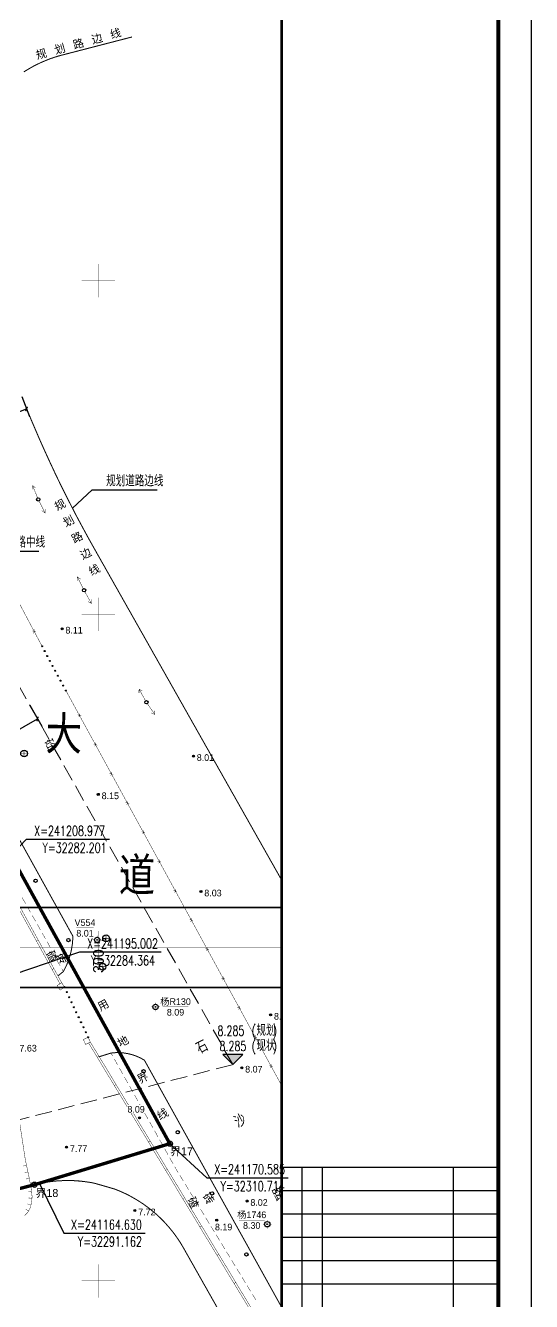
# Model space of a CAD drawing. Extents: x -83084 to 31773731, y -158416 to 241421036.
# Drawn here: x 32289 to 32365, y 241146.9 to 241338.3 of the extents above; entities that cross this region are included whole.
import ezdxf
from ezdxf.enums import TextEntityAlignment as Align
from ezdxf.xclip import XClip

# ---------------------------------------------------------------- set-up
doc = ezdxf.new("R2010")
doc.units = 0
doc.header["$LTSCALE"] = 1000
doc.header["$MEASUREMENT"] = 0
doc.header["$XCLIPFRAME"] = 0
for name, pattern in [('1', [0]), ('10010', [0]), ('2', [0]), ('248', [0]), ('677', [0]), ('721020', [0]), ('721120', [0]), ('CENTER2', [1.125, 0.75, -0.125, 0.125, -0.125]), ('DASH', [0.35, 0.25, -0.1])]:
    doc.linetypes.add(name, pattern=pattern)
for name, color, linetype in [('DIM_COOR', 3, 'Continuous'), ('DIM_ELEV', 3, 'Continuous'), ('DIM_LEAD', 3, 'Continuous'), ('GZ_BJT_用地界线', 1, 'Continuous'), ('PUB_DIM', 3, 'Continuous'), ('PUB_TEXT', 7, 'Continuous'), ('TITLIN', 7, 'Continuous'), ('TITLIN1', 7, 'Continuous'), ('规划道路边线', 165, 'Continuous')]:
    doc.layers.add(name, color=color, linetype=linetype)
doc.layers.add('地形', color=7, linetype='Continuous', true_color=0x323232)
doc.layers.add('建筑控制线', color=7, linetype='Continuous', true_color=0xff0505)
doc.layers.add('道路中线', color=252, linetype='Continuous', lineweight=0)
doc.styles.add('_TCH_DIM', font='SIMPLEX', dxfattribs={"bigfont": 'GBCBIG'})
doc.styles.add('_TCH_DIM_T3', font='SIMPLEX', dxfattribs={"width": 0.705882, "bigfont": 'GBCBIG'})
doc.styles.add('DMHT', font='')
doc.styles.add('JMHT', font='')
doc.styles.add('JTHT', font='')
doc.styles.add('KZHT', font='')
doc.styles.add('number', font='')
doc.styles.add('SXHT', font='')
doc.styles.add('黑体', font='simhei.ttf')
doc.styles.get('DMHT').set_extended_font_data('方正细等线简体')
doc.styles.get('JMHT').set_extended_font_data('方正细等线简体')
doc.styles.get('JTHT').set_extended_font_data('方正细等线简体')
doc.styles.get('KZHT').set_extended_font_data('方正细等线简体')
doc.styles.get('number').set_extended_font_data('方正细等线简体')
doc.styles.get('SXHT').set_extended_font_data('方正细等线简体')
doc.dimstyles.new('_TCH_ARCH_M_M&&1', dxfattribs={"dimtxt": 1.4875, "dimasz": 0.5, "dimexe": 1.25, "dimexo": 1.5, "dimgap": 0.63125, "dimtad": 1, "dimzin": 0, "dimdsep": 46, "dimtxsty": '_TCH_DIM_T3', "dimblk": 'ARCHTICK', "dimcen": 0.09, "dimclrt": 7, "dimazin": 2, "dimtfac": 1, "dimtdec": 0, "dimtix": 1, "dimtmove": 2, "dimatfit": 3, "dimfxl": 0, "dimtolj": 1, "dimtzin": 0, "dimarcsym": 0})

# ---------------------------------------------------------------- blocks, each defined once
blk = doc.blocks.new('jjjg')
blk.add_lwpolyline([(0, 480.18), (559, 480.18), (559, -119.54), (0, -119.54)], close=True)
at = {"layer": '建筑控制线', "color": 1, "linetype": 'CENTER2', "ltscale": 0.01, "const_width": 0.5}
blk.add_lwpolyline([(336.98, 292.09), (359.27, 296.56), (418.19, 308.38), (427.05, 309.68), (440.68, 282.22), (445.19, 273.12), (466.34, 230.52), (514.69, 142.86), (494.36, 136.7), (383.24, 107.97), (344.51, 97.96)], dxfattribs=at)
blk.add_lwpolyline([(494.36, 136.7), (383.24, 107.97), (344.51, 97.96), (232.41, 68.97), (183.61, 58.96), (152.95, 183.28), (146.97, 207.56), (168.73, 244.6), (203.63, 103.08, 0.417511), (228.05, 88.51), (339.51, 117.32, 0.414214), (346.69, 129.51), (366.05, 134.51, 0.414214), (378.23, 127.34), (473.78, 152.04, 0.284842), (488.34, 167.28, 0.182676), (486.18, 181.25), (468.47, 212.55, -0.074148), (445.19, 273.12), (466.34, 230.52), (514.69, 142.86)], format="xyb", close=True, dxfattribs=at)
blk.add_lwpolyline([(494.36, 136.7), (383.24, 107.97), (344.51, 97.96), (232.41, 68.97), (183.61, 58.96), (152.95, 183.28), (146.97, 207.56), (168.73, 244.6), (203.63, 103.08, 0.417511), (228.05, 88.51), (339.51, 117.32, 0.414214), (346.69, 129.51), (366.05, 134.51, 0.414214), (378.23, 127.34), (473.78, 152.04, 0.284842), (488.34, 167.28, 0.182676), (486.18, 181.25), (468.47, 212.55, -0.074148), (445.19, 273.12), (466.34, 230.52), (514.69, 142.86)], format="xyb", close=True, dxfattribs=at)
blk = doc.blocks.new('263906')
at = {"color": 0, "linetype": 'Continuous', "lineweight": -3}
blk.add_circle((0, 0), 0.8, dxfattribs=at)
at = {"color": 0}
blk.add_point((0, 0), dxfattribs=at)
blk = doc.blocks.new('93762001')
at = {"color": 0, "linetype": 'Continuous', "lineweight": -3}
blk.add_circle((0, 0), 0.5, dxfattribs=at)
blk = doc.blocks.new('96102001')
at = {"linetype": '2'}
h = blk.add_hatch(color=0, dxfattribs=at)
edge = h.paths.add_edge_path(flags=0)
edge.add_arc((0, 0), 0.15, 0, 360)
at = {"color": 0, "linetype": 'Continuous', "lineweight": -3}
blk.add_circle((0, 0), 0.15, dxfattribs=at)
blk = doc.blocks.new('24802001')
at = {"color": 0, "linetype": 'Continuous', "lineweight": -3, "const_width": 0.12}
for points in [[(-0.4, -0.4), (0.4, 0.4)], [(-0.4, 0.4), (0.4, -0.4)]]:
    blk.add_lwpolyline(points, dxfattribs=at)
blk = doc.blocks.new('51233001')
at = {"color": 0, "linetype": 'Continuous', "lineweight": -3, "const_width": 0.12}
for points in [[(4.5, 0), (0.5, 0)], [(3.48, 0.6), (4.5, 0), (3.48, -0.6)]]:
    blk.add_lwpolyline(points, dxfattribs=at)
blk = doc.blocks.new('51233002')
at = {"color": 0, "linetype": 'Continuous', "lineweight": -3}
blk.add_circle((0, 0), 0.5, dxfattribs=at)
blk = doc.blocks.new('85212001')
at = {"color": 0, "linetype": 'Continuous', "lineweight": -3, "const_width": 0.12}
blk.add_lwpolyline([(0, 0), (0, 1)], dxfattribs=at)
blk = doc.blocks.new('904')
at = {"linetype": '2'}
h = blk.add_hatch(color=0, dxfattribs=at)
edge = h.paths.add_edge_path(flags=0)
edge.add_arc((0, 0), 0.3, 0, 360)
at = {"color": 0, "linetype": 'Continuous', "lineweight": -3}
for radius in [0.3, 0.15]:
    blk.add_circle((0, 0), radius, dxfattribs=at)
blk = doc.blocks.new('654')
at = {"color": 0, "linetype": 'Continuous', "lineweight": -3, "const_width": 0.15}
for points in [[(-1, 0), (1, 0)], [(0, -1), (0, 1)]]:
    blk.add_lwpolyline(points, dxfattribs=at)
at = {"color": 0, "linetype": 'Continuous', "lineweight": -3}
blk.add_circle((0, 0), 1, dxfattribs=at)
blk = doc.blocks.new('106')
at = {"color": 0, "linetype": '1', "lineweight": -3, "const_width": 0.12}
for points in [[(-0.8, 0), (-1.3, 0)], [(0, 0.8), (0, 1.3)], [(0.8, 0), (1.3, 0)], [(0, -0.8), (0, -1.3)]]:
    blk.add_lwpolyline(points, dxfattribs=at)
at = {"color": 0, "linetype": '1', "lineweight": -3}
for radius in [0.8, 0.1]:
    blk.add_circle((0, 0), radius, dxfattribs=at)
blk = doc.blocks.new('ysdx12')
at = {"layer": '地形', "linetype": '721020', "lineweight": -3, "ltscale": 0.5, "const_width": 0.15}
blk.add_lwpolyline([(108.93, 203.58), (131.22, 208.05), (190.14, 219.87), (198.99, 221.18), (212.63, 193.71), (217.14, 184.62), (238.29, 142.01), (286.64, 54.35), (266.31, 48.2), (155.19, 19.47), (116.46, 9.45)], dxfattribs=at)
at = {"layer": '地形', "linetype": '721120', "lineweight": -3, "ltscale": 0.5, "const_width": 0.15}
for points in [[(265.53, 215.59), (265.81, 215.75), (266.09, 215.91), (266.38, 216.06), (266.66, 216.2), (266.95, 216.34), (267.24, 216.48), (267.53, 216.61), (267.83, 216.73), (268.13, 216.86), (268.42, 216.97), (268.72, 217.09), (269.03, 217.19), (269.33, 217.3), (269.64, 217.39), (269.94, 217.49), (270.25, 217.57), (270.56, 217.65), (280.96, 220.34)], [(316.32, 84.16), (316.24, 84.18), (315.93, 84.26), (315.61, 84.34), (315.3, 84.43), (314.99, 84.52), (314.68, 84.62), (314.37, 84.73), (314.06, 84.84), (313.75, 84.95), (313.45, 85.07), (313.14, 85.2), (312.84, 85.33), (312.54, 85.46), (312.24, 85.6), (311.95, 85.75), (311.66, 85.9), (311.37, 86.05), (311.08, 86.21), (310.8, 86.37), (310.51, 86.54), (310.23, 86.72), (309.96, 86.89), (309.68, 87.08), (309.41, 87.26), (309.15, 87.45), (308.88, 87.65), (308.62, 87.85), (308.36, 88.05), (308.11, 88.26), (307.86, 88.47), (307.61, 88.69), (307.37, 88.91), (307.13, 89.13), (306.89, 89.36), (306.66, 89.59), (306.43, 89.83), (306.21, 90.07), (305.99, 90.31), (305.77, 90.56), (305.56, 90.81), (305.35, 91.06), (305.14, 91.32), (304.94, 91.58), (304.75, 91.85), (304.56, 92.11), (304.37, 92.38), (304.19, 92.66), (304.01, 92.93), (303.84, 93.21), (303.67, 93.49), (303.5, 93.78), (275.23, 143.74), (274.76, 144.58), (274.29, 145.42), (273.83, 146.27), (273.37, 147.12), (272.91, 147.97), (272.46, 148.82), (272.02, 149.68), (271.58, 150.54), (271.14, 151.4), (270.71, 152.26), (270.28, 153.13), (269.86, 153.99), (269.44, 154.86), (269.03, 155.74), (268.62, 156.61), (268.22, 157.49), (267.82, 158.36), (267.42, 159.25), (267.03, 160.13), (266.65, 161.01), (266.27, 161.9), (265.89, 162.79), (265.52, 163.68), (265.16, 164.57), (264.79, 165.47)], [(264.71, 215.09), (264.98, 215.26), (265.26, 215.43), (265.53, 215.59)], [(266.31, 48.19), (266.31, 48.19), (266.71, 48.3), (267.12, 48.39), (267.53, 48.47), (267.94, 48.55), (268.36, 48.61), (268.77, 48.67), (269.19, 48.72), (269.6, 48.76), (270.02, 48.79), (270.44, 48.81), (270.86, 48.83), (271.28, 48.83), (271.7, 48.83), (272.11, 48.82), (272.53, 48.8), (272.95, 48.77), (273.37, 48.73), (273.78, 48.68), (272.53, 48.8), (272.95, 48.77), (273.37, 48.73), (273.78, 48.68), (274.2, 48.62), (274.61, 48.56), (275.02, 48.49), (275.43, 48.4), (278.28, 47.58), (278.7, 47.42), (279.12, 47.25), (279.53, 47.07), (279.94, 46.88), (280.35, 46.68), (280.75, 46.47), (281.14, 46.25), (281.54, 46.02), (281.92, 45.79), (282.3, 45.54), (282.68, 45.29), (283.04, 45.03), (283.41, 44.76), (283.76, 44.48), (284.11, 44.2), (284.46, 43.91), (284.8, 43.61), (285.13, 43.3), (285.45, 42.98), (285.77, 42.66), (286.07, 42.33), (286.37, 41.99), (286.67, 41.65), (286.95, 41.3), (287.23, 40.94), (287.5, 40.58), (287.76, 40.21), (288.01, 39.84), (288.26, 39.46), (288.49, 39.07), (288.72, 38.68), (308.78, 3.23)]]:
    blk.add_lwpolyline(points, dxfattribs=at)
at = {"layer": '地形', "linetype": 'Continuous', "lineweight": -3, "ltscale": 0.5, "const_width": 0.15}
for points in [[(176.13, 205.24), (210.07, 212.16), (214.4, 203.29), (228.45, 177.91), (231.94, 168.43), (246.27, 133.15), (253.61, 118.83), (272.1, 85.46, -0.121922), (270.67, 80.18), (269.84, 79.52)], [(304.26, 28.34), (282.83, 66.88, 0.174338), (277.81, 67.95), (276.04, 67.4)]]:
    blk.add_lwpolyline(points, format="xyb", dxfattribs=at)
at = {"layer": '地形', "linetype": 'Continuous', "lineweight": -3, "ltscale": 0.5}
for points, const_width in [([(270.4, 78.51), (247.18, 120.68), (236.58, 142.65), (212.66, 195.61), (195.56, 200.66), (176.13, 205.24), (124.57, 195.97), (77.42, 189.29)], 0.06), ([(270.14, 78.36), (246.92, 120.54), (236.31, 142.52), (212.45, 195.36), (195.49, 200.37), (176.12, 204.93), (124.62, 195.68), (77.46, 188.99)], 0.06), ([(265.11, 133.39), (263.94, 135.6)], 0.06), ([(266.28, 131.18), (265.11, 133.39)], 0.06), ([(267.46, 128.97), (266.28, 131.18)], 0.06), ([(271.87, 120.8), (271.04, 122.32)], 0.06), ([(273.07, 118.6), (271.87, 120.8)], 0.06), ([(274.27, 116.41), (273.07, 118.6)], 0.06), ([(275.47, 114.22), (274.27, 116.41)], 0.06), ([(276.67, 112.02), (275.47, 114.22)], 0.06), ([(277.87, 109.83), (276.67, 112.02)], 0.06), ([(279.07, 107.64), (277.87, 109.83)], 0.06), ([(280.27, 105.44), (279.07, 107.64)], 0.06), ([(281.47, 103.25), (280.27, 105.44)], 0.06), ([(282.67, 101.06), (281.47, 103.25)], 0.06), ([(283.87, 98.86), (282.67, 101.06)], 0.06), ([(285.07, 96.67), (283.87, 98.86)], 0.06), ([(286.27, 94.48), (285.07, 96.67)], 0.06), ([(287.47, 92.28), (286.27, 94.48)], 0.06), ([(288.67, 90.09), (287.47, 92.28)], 0.06), ([(264.49, 91.24), (264.99, 90.36)], 0.06), ([(265.24, 89.92), (265.74, 89.04)], 0.06), ([(289.87, 87.9), (288.67, 90.09)], 0.06), ([(331.93, 89.77), (69.93, 89.77)], 0.25), ([(265.98, 88.6), (266.48, 87.73)], 0.06), ([(266.73, 87.29), (267.23, 86.41)], 0.06), ([(272.62, 86.72), (275.19, 86.72)], 0.06), ([(291.07, 85.7), (289.87, 87.9)], 0.06), ([(266.9, 84.86), (266.64, 84.72)], 0.06), ([(267.47, 85.97), (267.97, 85.09)], 0.06), ([(268.22, 84.65), (268.47, 84.21)], 0.06), ([(268.47, 84.21), (268.7, 83.76)], 0.06), ([(292.27, 83.51), (291.07, 85.7)], 0.06), ([(268.92, 83.3), (269.3, 82.55), (269.39, 82.39)], 0.06), ([(293.47, 81.32), (292.27, 83.51)], 0.06), ([(269.23, 80.62), (268.97, 80.48)], 0.06), ([(269.65, 81.95), (270.16, 81.07)], 0.06), ([(270.42, 80.62), (270.67, 80.18)], 0.06), ([(294.67, 79.12), (293.47, 81.32)], 0.06), ([(270.4, 78.51), (270.14, 78.36)], 0.06), ([(270.4, 78.51), (270.14, 78.36)], 0.06), ([(295.87, 76.93), (294.67, 79.12)], 0.06), ([(69.93, 77.77), (331.93, 77.77)], 0.25), ([(297.07, 74.74), (295.87, 76.93)], 0.06), ([(285.59, 74.87), (289.41, 74.87)], 0.06), ([(298.27, 72.54), (297.07, 74.74)], 0.06), ([(299.46, 70.35), (298.27, 72.54)], 0.06), ([(264.86, 43.6), (265.17, 43.89), (265.39, 44.16), (265.53, 44.41), (265.65, 44.67), (265.74, 44.97), (265.84, 45.34), (265.93, 45.8), (265.96, 46.47), (265.83, 47.63), (265.49, 49.42), (264.95, 51.94), (263.49, 61.48)], 0.06), ([(274.72, 69.59), (274.46, 69.44)], 0.06), ([(300.15, 27.02), (274.46, 69.44)], 0.06), ([(300.41, 27.17), (274.72, 69.59)], 0.06), ([(300.66, 68.16), (299.46, 70.35)], 0.06), ([(276, 67.47), (275.74, 67.32)], 0.06), ([(278.07, 67.5), (277.81, 67.95)], 0.06), ([(278.82, 66.15), (278.32, 67.05)], 0.06), ([(301.86, 65.96), (300.66, 68.16)], 0.06), ([(279.58, 64.8), (279.07, 65.7)], 0.06), ([(303.06, 63.77), (301.86, 65.96)], 0.06), ([(278.57, 63.23), (278.31, 63.07)], 0.06), ([(280.33, 63.46), (279.83, 64.36)], 0.06), ([(304.26, 61.58), (303.06, 63.77)], 0.06), ([(281.09, 62.11), (280.59, 63.01)], 0.06), ([(281.85, 60.77), (281.34, 61.66)], 0.06), ([(282.6, 59.42), (282.1, 60.32)], 0.06), ([(281.14, 58.99), (280.88, 58.83)], 0.06), ([(283.36, 58.07), (282.85, 58.97)], 0.06), ([(284.11, 56.73), (283.61, 57.63)], 0.06), ([(284.87, 55.38), (284.37, 56.28)], 0.06), ([(283.71, 54.75), (283.45, 54.59)], 0.06), ([(285.63, 54.04), (285.12, 54.93)], 0.06), ([(286.38, 52.69), (285.88, 53.59)], 0.06), ([(287.14, 51.34), (286.63, 52.24)], 0.06), ([(286.28, 50.5), (286.02, 50.35)], 0.06), ([(287.9, 50.02), (287.64, 50.45), (287.39, 50.89)], 0.06), ([(288.68, 48.75), (288.16, 49.6)], 0.06), ([(289.46, 47.48), (288.94, 48.32)], 0.06), ([(288.85, 46.26), (288.59, 46.11)], 0.06), ([(290.23, 46.2), (289.71, 47.05)], 0.06), ([(291.01, 44.93), (290.49, 45.78)], 0.06), ([(291.79, 43.66), (291.27, 44.51)], 0.06), ([(292.56, 42.39), (292.05, 43.24)], 0.06), ([(297.03, 42.89), (300.86, 42.89)], 0.06), ([(291.41, 42.02), (291.16, 41.87)], 0.06), ([(293.34, 41.12), (292.82, 41.96)], 0.06), ([(294.12, 39.84), (293.6, 40.69)], 0.06), ([(294.9, 38.57), (294.38, 39.42)], 0.06), ([(293.98, 37.78), (293.73, 37.62)], 0.06), ([(295.67, 37.3), (295.15, 38.15)], 0.06), ([(296.45, 36.03), (295.93, 36.87)], 0.06), ([(297.23, 34.75), (296.71, 35.6)], 0.06), ([(296.55, 33.54), (296.3, 33.38)], 0.06), ([(298, 33.48), (297.49, 34.33)], 0.06), ([(298.78, 32.21), (298.26, 33.06)], 0.06), ([(299.56, 30.94), (299.04, 31.79)], 0.06)]:
    blk.add_lwpolyline(points, dxfattribs=dict(at, const_width=const_width))
at = {"layer": '地形', "linetype": '677', "lineweight": -3, "ltscale": 0.5, "const_width": 0.06}
for points in [[(270.4, 78.51), (247.18, 120.68), (236.58, 142.65), (212.66, 195.61), (195.56, 200.66), (176.13, 205.24), (124.57, 195.97), (77.42, 189.29)], [(300.41, 27.17), (274.72, 69.59)]]:
    blk.add_lwpolyline(points, dxfattribs=at)
at = {"layer": '地形', "linetype": '10010', "lineweight": -3, "ltscale": 0.5, "const_width": 0.06}
for points in [[(275.93, 181.27), (275.93, 186.27)], [(273.43, 183.77), (278.43, 183.77)], [(275.93, 131.27), (275.93, 136.27)], [(273.43, 133.77), (278.43, 133.77)], [(275.93, 83.77), (275.93, 86.27)], [(69.93, 83.77), (331.93, 83.77)], [(69.93, 83.77), (331.93, 83.77)], [(275.93, 83.77), (275.93, 81.27)], [(275.93, 31.27), (275.93, 36.27)], [(273.43, 33.77), (278.43, 33.77)]]:
    blk.add_lwpolyline(points, dxfattribs=at)
at = {"layer": '地形', "linetype": '248', "lineweight": -3, "ltscale": 0.5, "const_width": 0.06}
for points in [[(270.4, 78.51), (270.83, 77.84), (270.16, 77.4), (269.73, 78.07)], [(274.72, 69.59), (274, 69.25), (273.66, 69.98), (274.37, 70.32)]]:
    blk.add_lwpolyline(points, close=True, dxfattribs=at)
at = {"layer": '地形', "linetype": 'Continuous'}
for name, p, xscale, yscale, rotation in [('51233001', (266.89, 150.98), 0.5, 0.5, 112.30435406937), ('51233002', (266.89, 150.98), 0.5, 0.5, 114.5345542673517), ('51233001', (266.89, 150.98), 0.5, 0.5, 296.7647526441006), ('51233001', (273.77, 137.35), 0.5, 0.5, 116.7647476351443), ('51233002', (273.77, 137.35), 0.5, 0.5, 117.9419853801093), ('51233001', (273.77, 137.35), 0.5, 0.5, 299.1192008132741), ('24802001', (266.28, 131.18), 0.5, 0.5, 117.9979246294117), ('96102001', (267.46, 128.97), 0.5, 0.5, 298.2920102632722), ('96102001', (267.85, 128.23), 0.5, 0.5, 298.2920102632722), ('96102001', (268.25, 127.5), 0.5, 0.5, 298.2920102632722), ('96102001', (268.65, 126.76), 0.5, 0.5, 298.2920102632722), ('96102001', (269.05, 126.02), 0.5, 0.5, 298.2920102632722), ('96102001', (269.44, 125.28), 0.5, 0.5, 298.2920102632722), ('96102001', (269.84, 124.54), 0.5, 0.5, 298.2920102632722), ('96102001', (270.24, 123.8), 0.5, 0.5, 298.2920102632722), ('96102001', (270.64, 123.06), 0.5, 0.5, 298.2920102632722), ('51233001', (283.12, 120.57), 0.4999999999999996, 0.4999999999999996, 119.1192094646961), ('96102001', (271.04, 122.32), 0.5, 0.5, 298.2920102632722), ('51233002', (283.12, 120.57), 0.5, 0.5, 121.872048907778), ('51233001', (283.12, 120.57), 0.5, 0.5, 304.6248796994379), ('24802001', (273.07, 118.6), 0.4999999999999994, 0.4999999999999994, 118.6793999236606), ('24802001', (275.47, 114.22), 0.4999999999999994, 0.4999999999999994, 118.6793999236606), ('24802001', (277.87, 109.83), 0.4999999999999994, 0.4999999999999994, 118.6793999236606), ('24802001', (280.27, 105.44), 0.4999999999999994, 0.4999999999999994, 118.6793999236606), ('24802001', (282.67, 101.06), 0.4999999999999994, 0.4999999999999994, 118.6793999236606), ('24802001', (285.07, 96.67), 0.4999999999999994, 0.4999999999999994, 118.6793999236606), ('93762001', (266.48, 93.79), 0.4999999999999996, 0.4999999999999996, 119.0489131577583), ('24802001', (287.47, 92.28), 0.4999999999999994, 0.4999999999999994, 118.6793999236606), ('51233001', (304.83, 89.12), 0.5, 0.5, 124.6248883508599), ('24802001', (289.87, 87.9), 0.4999999999999994, 0.4999999999999994, 118.6793999236606), ('93762001', (271.42, 84.89), 0.4999999999999996, 0.4999999999999996, 119.0489131577583), ('24802001', (292.27, 83.51), 0.4999999999999994, 0.4999999999999994, 118.6793999236606), ('24802001', (294.67, 79.12), 0.4999999999999994, 0.4999999999999994, 118.6793999236606), ('96102001', (270.83, 77.84), 0.5, 0.5, 295.2429318555084), ('96102001', (271.18, 77.09), 0.5, 0.5, 295.2429318555084), ('96102001', (271.54, 76.33), 0.5, 0.5, 295.2429318555084), ('96102001', (271.89, 75.58), 0.5, 0.5, 295.2429318555084), ('96102001', (272.25, 74.83), 0.5, 0.5, 295.2429318555084), ('24802001', (297.07, 74.74), 0.4999999999999994, 0.4999999999999994, 118.6793999236606), ('96102001', (272.6, 74.08), 0.5, 0.5, 295.2429318555084), ('96102001', (272.96, 73.33), 0.5, 0.5, 295.2429318555084), ('96102001', (273.31, 72.57), 0.5, 0.5, 295.2429318555084), ('96102001', (273.67, 71.82), 0.5, 0.5, 295.2429318555084), ('96102001', (274.02, 71.07), 0.5, 0.5, 295.2429318555084), ('96102001', (274.37, 70.32), 0.5, 0.5, 295.2429318555084), ('24802001', (299.46, 70.35), 0.4999999999999994, 0.4999999999999994, 118.6793999236606), ('93762001', (282.7, 65.23), 0.4999999999999997, 0.4999999999999997, 119.33478389528), ('24802001', (301.86, 65.96), 0.4999999999999994, 0.4999999999999994, 118.6793999236606), ('93762001', (287.84, 56.07), 0.4999999999999997, 0.4999999999999997, 119.33478389528), ('85212001', (265.13, 51.11), 0.5, 0.5, 102.0973262038921), ('85212001', (265.34, 50.13), 0.5, 0.5, 102.0973262038921), ('85212001', (265.54, 49.15), 0.4999999999999996, 0.4999999999999996, 100.5144981656333), ('85212001', (265.73, 48.17), 0.4999999999999996, 0.4999999999999996, 100.5144981656333), ('85212001', (265.88, 47.18), 0.4999999999999999, 0.4999999999999999, 96.7151166473545), ('85212001', (265.95, 46.19), 0.4999999999999996, 0.4999999999999996, 87.21213102114324), ('93762001', (292.99, 46.91), 0.4999999999999997, 0.4999999999999997, 119.33478389528), ('85212001', (265.45, 44.27), 0.5, 0.5, 60.22636779912467), ('85212001', (265.8, 45.2), 0.4999999999999997, 0.4999999999999997, 76.03142553853418), ('93762001', (298.14, 37.75), 0.4999999999999997, 0.4999999999999997, 119.33478389528)]:
    blk.add_blockref(name, p, dxfattribs=dict(at, xscale=xscale, yscale=yscale, rotation=rotation))
at = {"layer": '地形', "linetype": 'Continuous', "xscale": 0.5, "yscale": 0.5}
for name, p in [('654', (264.76, 112.88)), ('106', (275.73, 84.92)), ('654', (277.07, 85.16)), ('654', (276.54, 80.9)), ('106', (284.5, 74.87)), ('263906', (286.64, 54.35)), ('263906', (266.31, 48.2)), ('106', (301.27, 42.28))]:
    blk.add_blockref(name, p, dxfattribs=at)
at = {"layer": '地形'}
for s, rotation, style, p in [('路', 15.4158, 'JMHT', (272.92, 219.32)), ('边', 15.4158, 'JMHT', (275.71, 220.09)), ('线', 15.4158, 'JMHT', (278.5, 220.86)), ('规', 15.4158, 'JMHT', (267.34, 217.78)), ('划', 15.4158, 'JMHT', (270.13, 218.55)), ('规', 27.8096, 'JMHT', (270.16, 150.17)), ('划', 27.8096, 'JMHT', (271.45, 147.73)), ('路', 27.8096, 'JMHT', (272.73, 145.3)), ('边', 27.8096, 'JMHT', (274.02, 142.86)), ('线', 27.8096, 'JMHT', (275.31, 140.42)), ('砼', 297.7585, 'JTHT', (268.7, 114.22)), ('碴', 295.9158, 'JTHT', (268.95, 82.47)), ('砖', 295.9158, 'JTHT', (270.55, 82.16)), ('用', 28.6384, 'SXHT', (276.64, 75.15)), ('地', 28.6384, 'SXHT', (279.61, 69.7)), ('界', 28.6384, 'SXHT', (282.58, 64.26)), ('线', 28.6384, 'SXHT', (285.56, 58.81)), ('碴', 295.9158, 'JTHT', (290.16, 45.53)), ('砖', 306.3843, 'JTHT', (292.46, 46.13))]:
    blk.add_text(s, height=1.2, rotation=rotation, dxfattribs=dict(at, style=style)).set_placement(p, align=Align.MIDDLE_CENTER)
for s, height, style, p in [('V554', 1, 'KZHT', (273.91, 87.52)), ('8.01', 1, 'KZHT', (273.91, 85.92)), ('杨R130', 1, 'KZHT', (287.5, 75.67)), ('8.09', 1, 'KZHT', (287.5, 74.07)), ('界17', 1.2, 'number', (288.4, 53.21)), ('界18', 1.2, 'number', (268.19, 46.96)), ('8.30', 1, 'KZHT', (298.94, 42.09))]:
    blk.add_text(s, height=height, dxfattribs=dict(at, style=style)).set_placement(p, align=Align.MIDDLE_CENTER)
at = {"layer": '地形', "style": 'JMHT'}
blk.add_text('300', height=1.6, rotation=90, dxfattribs=at).set_placement((275.93, 83.52), align=Align.MIDDLE_RIGHT)
at = {"layer": '地形', "style": 'JTHT', "width": 0.75}
for s, p in [('石', (291.43, 68.94)), ('沙', (297.19, 57.88)), ('路', (302.95, 46.81))]:
    blk.add_text(s, height=1.6, rotation=27.5042, dxfattribs=at).set_placement(p, align=Align.MIDDLE_CENTER)
blk.add_wipeout([(302.28, 74.08), (304.85, 74.08), (304.85, 72.83), (302.28, 72.83)]).dxf.layer = '地形'
at = {"layer": '地形', "linetype": 'Continuous', "xscale": 0.5, "yscale": 0.5}
blk.add_blockref('904', (301.78, 73.68), dxfattribs=at)
at = {"layer": '地形', "style": 'DMHT'}
blk.add_text('8.05', height=1, dxfattribs=at).set_placement((302.28, 73.96), align=Align.TOP_LEFT)
for points in [[(270.97, 131.99), (273.55, 131.99), (273.55, 130.74), (270.97, 130.74)], [(290.69, 112.89), (293.26, 112.89), (293.26, 111.64), (290.69, 111.64)], [(276.41, 107.15), (278.99, 107.15), (278.99, 105.9), (276.41, 105.9)], [(291.82, 92.57), (294.4, 92.57), (294.4, 91.32), (291.82, 91.32)], [(264.07, 69.3), (266.65, 69.3), (266.65, 68.05), (264.07, 68.05)], [(297.96, 66.15), (300.54, 66.15), (300.54, 64.9), (297.96, 64.9)], [(280.28, 60.14), (282.85, 60.14), (282.85, 58.89), (280.28, 58.89)], [(271.65, 54.25), (274.22, 54.25), (274.22, 53), (271.65, 53)], [(298.74, 46.16), (301.32, 46.16), (301.32, 44.91), (298.74, 44.91)], [(281.9, 44.74), (284.48, 44.74), (284.48, 43.49), (281.9, 43.49)], [(293.42, 42.48), (295.99, 42.48), (295.99, 41.23), (293.42, 41.23)]]:
    blk.add_wipeout(points).dxf.layer = '地形'
at = {"layer": '地形', "linetype": 'Continuous', "xscale": 0.5, "yscale": 0.5}
for p in [(270.47, 131.59), (290.19, 112.49), (275.91, 106.75), (291.32, 92.17), (297.46, 65.75), (282.09, 58.23), (271.15, 53.85), (281.4, 44.34), (298.24, 45.76), (293.68, 42.9)]:
    blk.add_blockref('904', p, dxfattribs=at)
at = {"layer": '地形', "style": 'DMHT'}
for s, p in [('8.11', (270.97, 131.87)), ('8.01', (290.69, 112.77)), ('8.15', (276.41, 107.03)), ('8.03', (291.82, 92.45)), ('7.63', (264.07, 69.18)), ('8.07', (297.96, 66.03)), ('8.09', (280.28, 60.02)), ('7.77', (271.65, 54.13)), ('8.02', (298.74, 46.04)), ('7.72', (281.9, 44.62)), ('8.19', (293.42, 42.36))]:
    blk.add_text(s, height=1, dxfattribs=at).set_placement(p, align=Align.TOP_LEFT)
at = {"layer": '地形', "style": 'KZHT'}
blk.add_text('杨1746', height=1, dxfattribs=at).set_placement((298.94, 43.69), align=Align.MIDDLE_CENTER)
blk = doc.blocks.new('TITLEA0')
at = {"layer": 'TITLIN'}
for p, q in [((-6500, 28871), (0, 28871)), ((-5892, 28871), (-5892, 21532)), ((-5284, 28871), (-5284, 21532)), ((-1355, 28871), (-1355, 22083)), ((-6500, 28171), (0, 28171)), ((-6500, 27471), (0, 27471)), ((-6500, 26771), (0, 26771)), ((-6500, 26071), (0, 26071)), ((-6500, 25371), (0, 25371))]:
    blk.add_line(p, q, dxfattribs=at)
at = {"layer": 'TITLIN', "const_width": 80}
blk.add_lwpolyline([(-6500, 78726), (-6500, 21532)], dxfattribs=at)
blk = doc.blocks.new('_ArchTick')
at = {"color": 0, "linetype": 'ByBlock', "const_width": 0.4}
blk.add_lwpolyline([(-0.5, -0.5), (0.5, 0.5)], dxfattribs=at)
blk = doc.blocks.new('*D153')
at = {"layer": 'Defpoints', "color": 0, "transparency": 16777216}
for p in [(221.88, 79.39), (223.79, 76.01), (195.34, 64.37)]:
    blk.add_point(p, dxfattribs=at)
at = {"layer": 'PUB_DIM', "color": 0, "lineweight": -2, "transparency": 16777216}
for p, q in [((222.62, 78.08), (224.41, 74.93)), ((197.25, 61), (223.79, 76.01)), ((196.08, 63.07), (197.86, 59.91))]:
    blk.add_line(p, q, dxfattribs=at)
at = {"layer": 'PUB_DIM', "color": 0, "lineweight": -2, "transparency": 16777216, "xscale": 0.5, "yscale": 0.5, "zscale": 0.5}
for p, rotation in [((223.79, 76.01), 29.50245130756322), ((197.25, 61), 209.5024513075632)]:
    blk.add_blockref('_ArchTick', p, dxfattribs=dict(at, rotation=rotation))
at = {"layer": 'PUB_DIM', "color": 7, "transparency": 16777216, "insert": (209.84, 69.7), "char_height": 1.488, "attachment_point": 5, "rotation": 29.5025, "style": '_TCH_DIM_T3'}
blk.add_mtext('\\A1;30.50', dxfattribs=at)
blk = doc.blocks.new('*D187')
at = {"layer": 'Defpoints', "color": 0, "transparency": 16777216}
for p in [(220.88, 125.77), (222.13, 122.51), (183.54, 111.42)]:
    blk.add_point(p, dxfattribs=at)
at = {"layer": 'PUB_DIM', "color": 0, "lineweight": -2, "transparency": 16777216}
for p, q in [((184.79, 108.16), (222.13, 122.51)), ((221.42, 124.37), (222.58, 121.35)), ((184.08, 110.02), (185.24, 107))]:
    blk.add_line(p, q, dxfattribs=at)
at = {"layer": 'PUB_DIM', "color": 0, "lineweight": -2, "transparency": 16777216, "xscale": 0.5, "yscale": 0.5, "zscale": 0.5}
for p, rotation in [((222.13, 122.51), 21.02125107861041), ((184.79, 108.16), 201.0212510786104)]:
    blk.add_blockref('_ArchTick', p, dxfattribs=dict(at, rotation=rotation))
at = {"layer": 'PUB_DIM', "color": 7, "transparency": 16777216, "insert": (202.97, 116.62), "char_height": 1.488, "attachment_point": 5, "rotation": 21.0213, "style": '_TCH_DIM_T3'}
blk.add_mtext('\\A1;40.00', dxfattribs=at)
blk = doc.blocks.new('ghdlbx')
at = {"layer": '规划道路边线', "linetype": '721120', "lineweight": -3, "ltscale": 0.5, "const_width": 0.15}
for points in [[(265.53, 215.59), (265.81, 215.75), (266.09, 215.91), (266.38, 216.06), (266.66, 216.2), (266.95, 216.34), (267.24, 216.48), (267.53, 216.61), (267.83, 216.73), (268.13, 216.86), (268.42, 216.97), (268.72, 217.09), (269.03, 217.19), (269.33, 217.3), (269.64, 217.39), (269.94, 217.49), (270.25, 217.57), (270.56, 217.65), (280.96, 220.34)], [(316.32, 84.16), (316.24, 84.18), (315.93, 84.26), (315.61, 84.34), (315.3, 84.43), (314.99, 84.52), (314.68, 84.62), (314.37, 84.73), (314.06, 84.84), (313.75, 84.95), (313.45, 85.07), (313.14, 85.2), (312.84, 85.33), (312.54, 85.46), (312.24, 85.6), (311.95, 85.75), (311.66, 85.9), (311.37, 86.05), (311.08, 86.21), (310.8, 86.37), (310.51, 86.54), (310.23, 86.72), (309.96, 86.89), (309.68, 87.08), (309.41, 87.26), (309.15, 87.45), (308.88, 87.65), (308.62, 87.85), (308.36, 88.05), (308.11, 88.26), (307.86, 88.47), (307.61, 88.69), (307.37, 88.91), (307.13, 89.13), (306.89, 89.36), (306.66, 89.59), (306.43, 89.83), (306.21, 90.07), (305.99, 90.31), (305.77, 90.56), (305.56, 90.81), (305.35, 91.06), (305.14, 91.32), (304.94, 91.58), (304.75, 91.85), (304.56, 92.11), (304.37, 92.38), (304.19, 92.66), (304.01, 92.93), (303.84, 93.21), (303.67, 93.49), (303.5, 93.78), (275.23, 143.74), (274.76, 144.58), (274.29, 145.42), (273.83, 146.27), (273.37, 147.12), (272.91, 147.97), (272.46, 148.82), (272.02, 149.68), (271.58, 150.54), (271.14, 151.4), (270.71, 152.26), (270.28, 153.13), (269.86, 153.99), (269.44, 154.86), (269.03, 155.74), (268.62, 156.61), (268.22, 157.49), (267.82, 158.36), (267.42, 159.25), (267.03, 160.13), (266.65, 161.01), (266.27, 161.9), (265.89, 162.79), (265.52, 163.68), (265.16, 164.57), (264.79, 165.47)], [(264.71, 215.09), (264.98, 215.26), (265.26, 215.43), (265.53, 215.59)], [(266.31, 48.19), (266.31, 48.19), (266.71, 48.3), (267.12, 48.39), (267.53, 48.47), (267.94, 48.55), (268.36, 48.61), (268.77, 48.67), (269.19, 48.72), (269.6, 48.76), (270.02, 48.79), (270.44, 48.81), (270.86, 48.83), (271.28, 48.83), (271.7, 48.83), (272.11, 48.82), (272.53, 48.8), (272.95, 48.77), (273.37, 48.73), (273.78, 48.68), (272.53, 48.8), (272.95, 48.77), (273.37, 48.73), (273.78, 48.68), (274.2, 48.62), (274.61, 48.56), (275.02, 48.49), (275.43, 48.4), (278.28, 47.58), (278.7, 47.42), (279.12, 47.25), (279.53, 47.07), (279.94, 46.88), (280.35, 46.68), (280.75, 46.47), (281.14, 46.25), (281.54, 46.02), (281.92, 45.79), (282.3, 45.54), (282.68, 45.29), (283.04, 45.03), (283.41, 44.76), (283.76, 44.48), (284.11, 44.2), (284.46, 43.91), (284.8, 43.61), (285.13, 43.3), (285.45, 42.98), (285.77, 42.66), (286.07, 42.33), (286.37, 41.99), (286.67, 41.65), (286.95, 41.3), (287.23, 40.94), (287.5, 40.58), (287.76, 40.21), (288.01, 39.84), (288.26, 39.46), (288.49, 39.07), (288.72, 38.68), (308.78, 3.23)]]:
    blk.add_lwpolyline(points, dxfattribs=at)
at = {"layer": '规划道路边线', "linetype": '721020', "lineweight": -3, "ltscale": 0.5, "const_width": 0.15}
blk.add_lwpolyline([(266.31, 48.2), (155.19, 19.47)], dxfattribs=at)
at = {"layer": '道路中线', "linetype": 'DASH', "ltscale": 0.01}
for p, q in [((296.11, 66.23), (257.83, 133.89)), ((-31.71, -18.53), (296.11, 66.23))]:
    blk.add_line(p, q, dxfattribs=at)
at = {"layer": 'PUB_TEXT', "color": 8, "style": '黑体', "width": 0.8}
for s, p in [('大', (267.97, 113.42)), ('道', (278.96, 92.22))]:
    blk.add_text(s, height=5, rotation=359.5339, dxfattribs=at).set_placement(p)
blk = doc.blocks.new('zbyd')
at = {"layer": 'DIM_ELEV'}
blk.add_hatch(color=256, dxfattribs=at).paths.add_polyline_path([(9.47, 11.88), (10.97, 13.38), (7.97, 13.38)])
at = {"layer": 'DIM_COOR', "color": 3}
for p, q in [((-28.51, 38.39), (-21.49, 45.65)), ((-21.49, 45.65), (-9.06, 45.65)), ((-26.35, 24.42), (-13.51, 28.75)), ((-13.51, 28.75), (-1.3, 28.75)), ((0, 0), (5.57, -5.12)), ((5.57, -5.12), (17.78, -5.12)), ((-19.55, -5.95), (-15.93, -13.42)), ((-15.93, -13.42), (-3.72, -13.42))]:
    blk.add_line(p, q, dxfattribs=at)
at = {"layer": 'DIM_ELEV'}
for p, q in [((9.47, 11.88), (7.97, 13.38)), ((10.97, 13.38), (7.97, 13.38)), ((9.47, 11.88), (10.97, 13.38))]:
    blk.add_line(p, q, dxfattribs=at)
at = {"layer": 'DIM_LEAD'}
for p, q in [((-14.6, 95.29), (-11.65, 98.06)), ((-11.65, 98.06), (-1.89, 98.06)), ((-29.41, 88.86), (-19.65, 88.86))]:
    blk.add_line(p, q, dxfattribs=at)
at = {"layer": 'PUB_TEXT', "style": '_TCH_DIM'}
for s, p in [('规划道路边线', (-9.56, 98.58)), ('规划道路中线', (-27.33, 89.39)), ('规划', (13.01, 16.18)), ('现状', (13.01, 13.9))]:
    blk.add_text(s, height=1.688, dxfattribs=at).set_placement(p)
at = {"layer": 'PUB_TEXT', "style": '_TCH_DIM', "width": 0.705882}
for s, height, p in [('X=241208.977', 1.4875, (-20.36, 46.17)), ('Y=32282.201', 1.4875, (-19.11, 43.63)), ('X=241195.002', 1.4875, (-12.4, 29.27)), ('Y=32284.364', 1.4875, (-11.85, 26.73)), ('8.285', 1.488, (7.16, 16.18)), ('(', 1.49, (12.31, 16.18)), (')', 1.49, (15.47, 16.18)), ('8.285', 1.488, (7.46, 13.9)), ('(', 1.49, (12.31, 13.9)), (')', 1.49, (15.47, 13.9)), ('X=241170.585', 1.4875, (6.68, -4.59)), ('Y=32310.714', 1.4875, (7.63, -7.13)), ('X=241164.630', 1.4875, (-14.82, -12.89)), ('Y=32291.162', 1.4875, (-13.82, -15.43))]:
    blk.add_text(s, height=height, dxfattribs=at).set_placement(p)
blk = doc.blocks.new('cc')
at = {"layer": 'PUB_DIM'}
for p1, p2, distance, picture, middle in [((183.543, 111.421), (220.881, 125.769), -3.488, '*D187', (202.97, 116.622)), ((195.339, 64.371), (221.882, 79.389), -3.877, '*D153', (209.843, 69.702))]:
    dim = blk.add_aligned_dim(p1=p1, p2=p2, distance=distance, dimstyle='_TCH_ARCH_M_M&&1', dxfattribs=at)
    dim.commit()
    dim.dimension.update_dxf_attribs({"geometry": picture, "text_midpoint": middle})

msp = doc.modelspace()

# ---------------------------------------------------------------- linework, layer by layer
at = {"layer": 'GZ_BJT_用地界线', "linetype": 'CENTER2', "lineweight": 0, "ltscale": 10, "const_width": 0.001}
msp.add_lwpolyline([(32133, 241319.82), (32155.29, 241324.29), (32214.21, 241336.11), (32223.07, 241337.41), (32236.7, 241309.94), (32241.21, 241300.85), (32262.36, 241258.24), (32310.71, 241170.59), (32290.38, 241164.43), (32179.26, 241135.7), (32140.53, 241125.69)], dxfattribs=at)
msp.add_lwpolyline([(32133, 241319.82), (32155.29, 241324.29), (32214.21, 241336.11), (32223.07, 241337.41), (32236.7, 241309.94), (32241.21, 241300.85), (32262.36, 241258.24), (32310.71, 241170.59), (32290.38, 241164.43), (32179.26, 241135.7), (32140.53, 241125.69)], dxfattribs=at)
msp.add_lwpolyline([(32133, 241319.82), (32155.29, 241324.29), (32214.21, 241336.11), (32223.07, 241337.41), (32236.7, 241309.94), (32241.21, 241300.85), (32262.36, 241258.24), (32310.71, 241170.59), (32290.38, 241164.43), (32179.26, 241135.7), (32140.53, 241125.69)], dxfattribs=at)
msp.add_lwpolyline([(32133, 241319.82), (32155.29, 241324.29), (32214.21, 241336.11), (32223.07, 241337.41), (32236.7, 241309.94), (32241.21, 241300.85), (32262.36, 241258.24), (32310.71, 241170.59), (32290.38, 241164.43), (32179.26, 241135.7), (32140.53, 241125.69)], dxfattribs=at)
at = {"layer": 'GZ_BJT_用地界线', "linetype": 'CENTER2', "lineweight": 0}
msp.add_lwpolyline([(32290.38, 241164.43), (32179.26, 241135.7), (32140.53, 241125.69), (32028.43, 241096.7), (31979.63, 241086.68), (31948.97, 241211.01), (31942.99, 241235.28), (31964.75, 241272.33), (31999.65, 241130.81, 0.417511), (32024.07, 241116.23), (32135.53, 241145.05, 0.414214), (32142.71, 241157.23), (32162.07, 241162.24, 0.414214), (32174.25, 241155.06), (32269.8, 241179.77, 0.284842), (32284.36, 241195, 0.182676), (32282.2, 241208.98), (32264.49, 241240.27, -0.074148), (32241.21, 241300.85), (32262.36, 241258.24), (32310.71, 241170.59)], format="xyb", close=True, dxfattribs=at)

# ---------------------------------------------------------------- block references
at = {"layer": 'PUB_TEXT'}
ref = msp.add_blockref('jjjg', (31796.02, 241027.73), dxfattribs=at)
XClip(ref).set_block_clipping_path([(-13.0000000003, -5.0000000001), (531.4999999997, 405.4999999999)])

# ---------------------------------------------------------------- next in the draw order: block references
ref = msp.add_blockref('ysdx12', (32024.07, 241116.23))
XClip(ref).set_block_clipping_path([(-272.4682125144, -93.5070921242), (303.3494281587, 310.7769526536)])

# ---------------------------------------------------------------- next in the draw order: linework, layer by layer
at = {"layer": 'TITLIN1'}
msp.add_lwpolyline([(31770.52, 241017.73), (32365.02, 241017.73), (32365.02, 241438.23), (31770.52, 241438.23)], close=True, dxfattribs=at)
at = {"layer": 'TITLIN1', "const_width": 0.6}
msp.add_lwpolyline([(31783.02, 241022.73), (32360.02, 241022.73), (32360.02, 241433.23), (31783.02, 241433.23)], close=True, dxfattribs=at)
msp.add_lwpolyline([(31783.02, 241022.73), (32360.02, 241022.73), (32360.02, 241433.23), (31783.02, 241433.23)], close=True, dxfattribs=at)

# ---------------------------------------------------------------- next in the draw order: block references
at = {"xscale": 0.005, "yscale": 0.005, "zscale": 0.005}
msp.add_blockref('TITLEA0', (32360.02, 241022.73), dxfattribs=at)
ref = msp.add_blockref('ghdlbx', (32024.07, 241116.23))
XClip(ref).set_block_clipping_path([(-228.0520679788, -93.5070920873), (303.447932021, 316.9929079127)])
for name, p in [('zbyd', (32310.71, 241170.59)), ('cc', (32067.07, 241158.28))]:
    msp.add_blockref(name, p)

doc.saveas('drawing.dxf')
